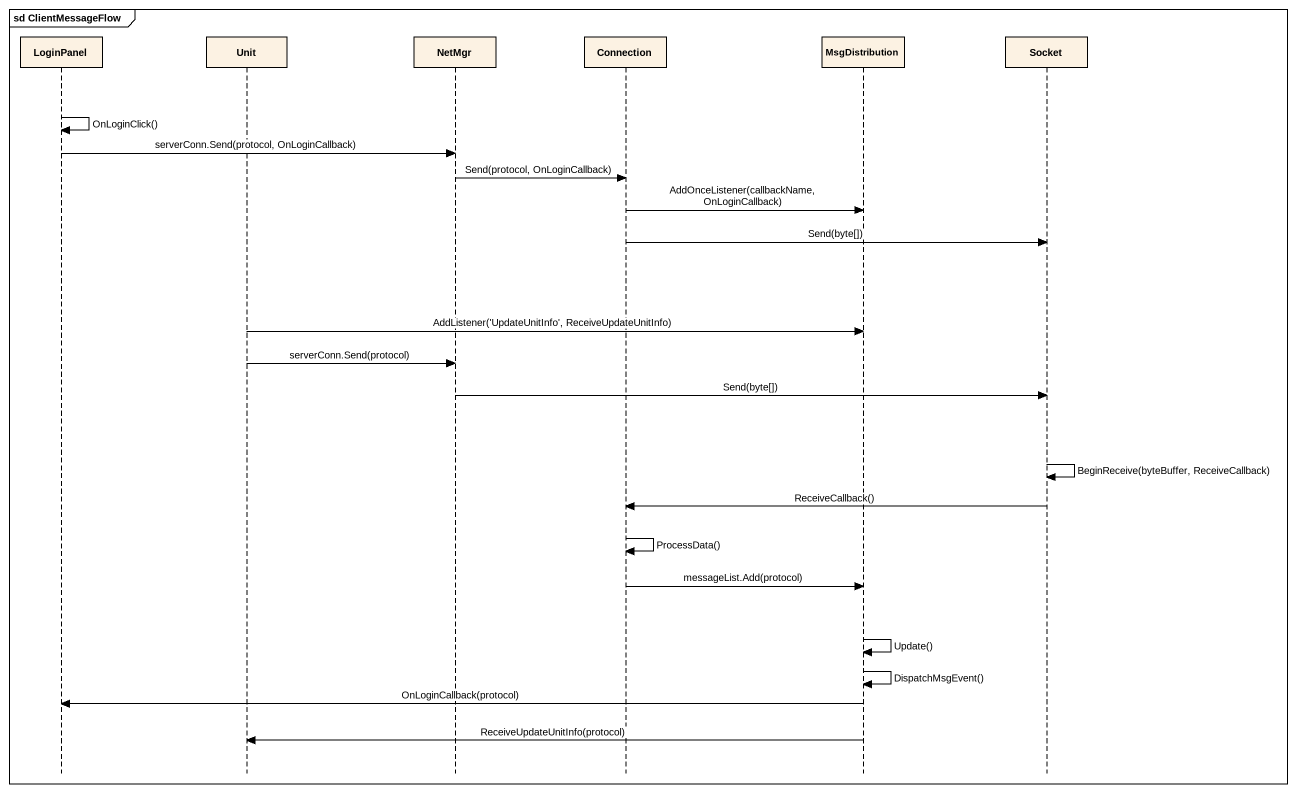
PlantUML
@startuml
mainframe sd ClientMessageFlow
hide footbox
participant LoginPanel
participant Unit
participant NetMgr
participant Connection
participant MsgDistribution
participant Socket

LoginPanel -> LoginPanel : OnLoginClick()
LoginPanel -> NetMgr : serverConn.Send(protocol, OnLoginCallback)
NetMgr -> Connection : Send(protocol, OnLoginCallback)
Connection -> MsgDistribution : AddOnceListener(callbackName, OnLoginCallback)
Connection -> Socket : Send(byte[])
Unit -> MsgDistribution : AddListener('UpdateUnitInfo', ReceiveUpdateUnitInfo)
Unit -> NetMgr : serverConn.Send(protocol)
NetMgr -> Socket : Send(byte[])
Socket -> Socket : BeginReceive(byteBuffer, ReceiveCallback)
Socket -> Connection : ReceiveCallback()
Connection -> Connection : ProcessData()
Connection -> MsgDistribution : messageList.Add(protocol)
MsgDistribution -> MsgDistribution : Update()
MsgDistribution -> MsgDistribution : DispatchMsgEvent()
MsgDistribution -> LoginPanel : OnLoginCallback(protocol)
MsgDistribution -> Unit : ReceiveUpdateUnitInfo(protocol)
@enduml
